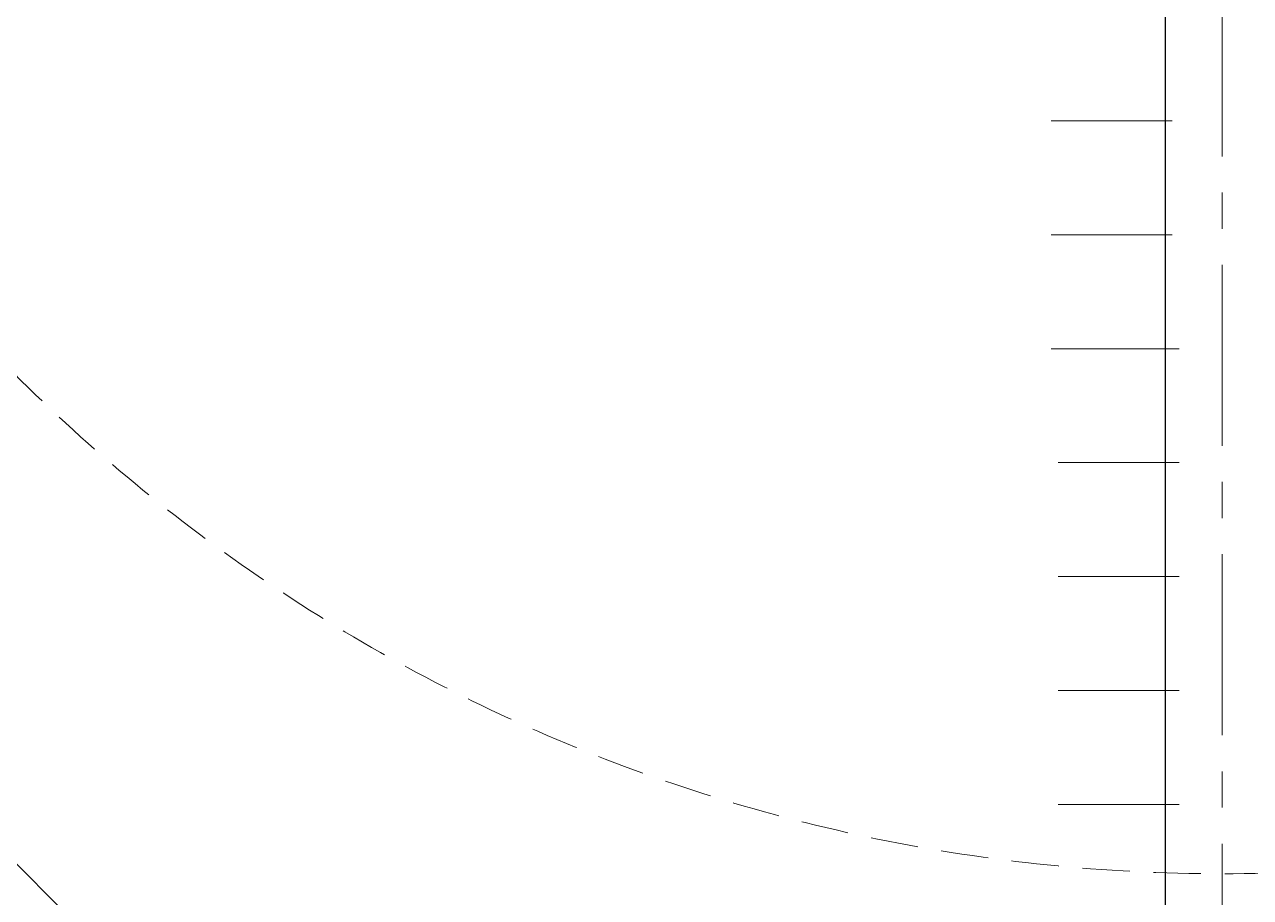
# Model space of a CAD drawing. Header units: millimetres. Extents: x -1359830 to -1240265, y -705366 to -618243.
# Drawn here: x -1296311 to -1295795, y -633379 to -633011 of the extents above; entities that cross this region are included whole.
import ezdxf

# ---------------------------------------------------------------- set-up
doc = ezdxf.new("R2010")
doc.units = ezdxf.units.MM
doc.header["$MEASUREMENT"] = 0
doc.linetypes.add('CENTER', pattern=[50.8, 31.75, -6.35, 6.35, -6.35])
doc.linetypes.add('HIDDENX2', pattern=[0.75, 0.5, -0.25])
for name, color, linetype, lineweight in [('1.NET BAO-F', 3, 'Continuous', 25), ('5.HATCH-F', 8, 'Continuous', 5), ('6.NET TRUC-F', 5, 'CENTER', 15), ('8.KHUAT-F', 9, 'HIDDENX2', 18), ('S-dims', 8, 'Continuous', 18)]:
    doc.layers.add(name, color=color, linetype=linetype, lineweight=lineweight)

# ---------------------------------------------------------------- blocks, each defined once
blk = doc.blocks.new('18')
at = {"layer": '1.NET BAO-F', "ltscale": 10}
for p, q in [((-1311875.742, -623200.853), (-1311875.742, -623500.853)), ((-1311875.742, -623500.823), (-1312022.742, -623353.853))]:
    blk.add_line(p, q, dxfattribs=at)
blk.add_circle((-1311872.742, -623350.853), 150, dxfattribs=at)
at = {"layer": '5.HATCH-F', "ltscale": 10}
for p, q in [((-1311881.742, -623401.202), (-1311875.742, -623401.202)), ((-1311881.739, -623401.202), (-1311875.739, -623401.202)), ((-1311881.735, -623401.202), (-1311875.735, -623401.202)), ((-1311881.731, -623401.202), (-1311875.731, -623401.202)), ((-1311881.727, -623401.202), (-1311875.727, -623401.202)), ((-1311881.724, -623401.202), (-1311875.724, -623401.202)), ((-1311881.72, -623401.202), (-1311875.72, -623401.202)), ((-1311881.716, -623401.202), (-1311875.716, -623401.202)), ((-1311881.712, -623401.202), (-1311875.712, -623401.202)), ((-1311881.709, -623401.202), (-1311875.709, -623401.202)), ((-1311881.705, -623401.202), (-1311875.705, -623401.202)), ((-1311881.701, -623401.202), (-1311875.701, -623401.202)), ((-1311881.697, -623401.202), (-1311875.697, -623401.202)), ((-1311881.694, -623401.202), (-1311875.694, -623401.202)), ((-1311881.69, -623401.202), (-1311875.69, -623401.202)), ((-1311881.686, -623401.202), (-1311875.686, -623401.202)), ((-1311881.682, -623401.202), (-1311875.682, -623401.202)), ((-1311881.679, -623401.202), (-1311875.679, -623401.202)), ((-1311881.675, -623401.202), (-1311875.675, -623401.202)), ((-1311881.671, -623401.202), (-1311875.671, -623401.202)), ((-1311881.667, -623401.202), (-1311875.667, -623401.202)), ((-1311881.664, -623401.202), (-1311875.664, -623401.202)), ((-1311881.66, -623401.202), (-1311875.66, -623401.202)), ((-1311881.656, -623401.202), (-1311875.656, -623401.202)), ((-1311881.652, -623401.202), (-1311875.652, -623401.202)), ((-1311881.649, -623401.202), (-1311875.649, -623401.202)), ((-1311881.645, -623401.202), (-1311875.645, -623401.202)), ((-1311881.641, -623401.202), (-1311875.641, -623401.202)), ((-1311881.637, -623401.202), (-1311875.637, -623401.202)), ((-1311881.634, -623401.202), (-1311875.634, -623401.202)), ((-1311881.63, -623401.202), (-1311875.63, -623401.202)), ((-1311881.626, -623401.202), (-1311875.626, -623401.202)), ((-1311881.622, -623401.202), (-1311875.622, -623401.202)), ((-1311881.619, -623401.202), (-1311875.619, -623401.202)), ((-1311881.615, -623401.202), (-1311875.615, -623401.202)), ((-1311881.611, -623401.202), (-1311875.611, -623401.202)), ((-1311881.607, -623401.202), (-1311875.607, -623401.202)), ((-1311881.604, -623401.202), (-1311875.604, -623401.202)), ((-1311881.6, -623401.202), (-1311875.6, -623401.202)), ((-1311881.596, -623401.202), (-1311875.596, -623401.202)), ((-1311881.592, -623401.202), (-1311875.592, -623401.202)), ((-1311881.589, -623401.202), (-1311875.589, -623401.202)), ((-1311881.585, -623401.202), (-1311875.585, -623401.202)), ((-1311881.581, -623401.202), (-1311875.581, -623401.202)), ((-1311881.577, -623401.202), (-1311875.577, -623401.202)), ((-1311881.574, -623401.202), (-1311875.574, -623401.202)), ((-1311881.57, -623401.202), (-1311875.57, -623401.202)), ((-1311881.566, -623401.202), (-1311875.566, -623401.202)), ((-1311881.562, -623401.202), (-1311875.562, -623401.202)), ((-1311881.559, -623401.202), (-1311875.559, -623401.202)), ((-1311881.555, -623401.202), (-1311875.555, -623401.202)), ((-1311881.551, -623401.202), (-1311875.551, -623401.202)), ((-1311881.547, -623401.202), (-1311875.547, -623401.202)), ((-1311881.544, -623401.202), (-1311875.544, -623401.202)), ((-1311881.54, -623401.202), (-1311875.54, -623401.202)), ((-1311881.536, -623401.202), (-1311875.536, -623401.202)), ((-1311881.532, -623401.202), (-1311875.532, -623401.202)), ((-1311881.529, -623401.202), (-1311875.529, -623401.202)), ((-1311881.525, -623401.202), (-1311875.525, -623401.202)), ((-1311881.521, -623401.202), (-1311875.521, -623401.202)), ((-1311881.517, -623401.202), (-1311875.517, -623401.202)), ((-1311881.514, -623401.202), (-1311875.514, -623401.202)), ((-1311881.51, -623401.202), (-1311875.51, -623401.202)), ((-1311881.506, -623401.202), (-1311875.506, -623401.202)), ((-1311881.502, -623401.202), (-1311875.502, -623401.202)), ((-1311881.499, -623401.202), (-1311875.499, -623401.202)), ((-1311881.495, -623401.202), (-1311875.495, -623401.202)), ((-1311881.491, -623401.202), (-1311875.491, -623401.202)), ((-1311881.487, -623401.202), (-1311875.487, -623401.202)), ((-1311881.484, -623401.202), (-1311875.484, -623401.202)), ((-1311881.48, -623401.202), (-1311875.48, -623401.202)), ((-1311881.476, -623401.202), (-1311875.476, -623401.202)), ((-1311881.472, -623401.202), (-1311875.472, -623401.202)), ((-1311881.469, -623401.202), (-1311875.469, -623401.202)), ((-1311881.465, -623401.202), (-1311875.465, -623401.202)), ((-1311881.461, -623401.202), (-1311875.461, -623401.202)), ((-1311881.457, -623401.202), (-1311875.457, -623401.202)), ((-1311881.454, -623401.202), (-1311875.454, -623401.202)), ((-1311881.45, -623401.202), (-1311875.45, -623401.202)), ((-1311881.446, -623401.202), (-1311875.446, -623401.202)), ((-1311881.442, -623401.202), (-1311875.442, -623401.202)), ((-1311881.439, -623401.202), (-1311875.439, -623401.202)), ((-1311881.435, -623401.202), (-1311875.435, -623401.202)), ((-1311881.431, -623401.202), (-1311875.431, -623401.202)), ((-1311881.427, -623401.202), (-1311875.427, -623401.202)), ((-1311881.424, -623401.202), (-1311875.424, -623401.202)), ((-1311881.42, -623401.202), (-1311875.42, -623401.202)), ((-1311881.416, -623401.202), (-1311875.416, -623401.202)), ((-1311881.412, -623401.202), (-1311875.412, -623401.202)), ((-1311881.409, -623401.202), (-1311875.409, -623401.202)), ((-1311881.405, -623401.202), (-1311875.405, -623401.202)), ((-1311881.401, -623401.202), (-1311875.401, -623401.202)), ((-1311881.397, -623401.202), (-1311875.397, -623401.202)), ((-1311881.394, -623401.202), (-1311875.394, -623401.202)), ((-1311881.39, -623401.202), (-1311875.39, -623401.202)), ((-1311881.386, -623401.202), (-1311875.386, -623401.202)), ((-1311881.382, -623401.202), (-1311875.382, -623401.202)), ((-1311881.379, -623401.202), (-1311875.379, -623401.202)), ((-1311881.375, -623401.202), (-1311875.375, -623401.202)), ((-1311881.371, -623401.202), (-1311875.371, -623401.202)), ((-1311881.742, -623407.202), (-1311875.742, -623407.202)), ((-1311881.739, -623407.202), (-1311875.739, -623407.202)), ((-1311881.735, -623407.202), (-1311875.735, -623407.202)), ((-1311881.731, -623407.202), (-1311875.731, -623407.202)), ((-1311881.727, -623407.202), (-1311875.727, -623407.202)), ((-1311881.724, -623407.202), (-1311875.724, -623407.202)), ((-1311881.72, -623407.202), (-1311875.72, -623407.202)), ((-1311881.716, -623407.202), (-1311875.716, -623407.202)), ((-1311881.712, -623407.202), (-1311875.712, -623407.202)), ((-1311881.709, -623407.202), (-1311875.709, -623407.202)), ((-1311881.705, -623407.202), (-1311875.705, -623407.202)), ((-1311881.701, -623407.202), (-1311875.701, -623407.202)), ((-1311881.697, -623407.202), (-1311875.697, -623407.202)), ((-1311881.694, -623407.202), (-1311875.694, -623407.202)), ((-1311881.69, -623407.202), (-1311875.69, -623407.202)), ((-1311881.686, -623407.202), (-1311875.686, -623407.202)), ((-1311881.682, -623407.202), (-1311875.682, -623407.202)), ((-1311881.679, -623407.202), (-1311875.679, -623407.202)), ((-1311881.675, -623407.202), (-1311875.675, -623407.202)), ((-1311881.671, -623407.202), (-1311875.671, -623407.202)), ((-1311881.667, -623407.202), (-1311875.667, -623407.202)), ((-1311881.664, -623407.202), (-1311875.664, -623407.202)), ((-1311881.66, -623407.202), (-1311875.66, -623407.202)), ((-1311881.656, -623407.202), (-1311875.656, -623407.202)), ((-1311881.652, -623407.202), (-1311875.652, -623407.202)), ((-1311881.649, -623407.202), (-1311875.649, -623407.202)), ((-1311881.645, -623407.202), (-1311875.645, -623407.202)), ((-1311881.641, -623407.202), (-1311875.641, -623407.202)), ((-1311881.637, -623407.202), (-1311875.637, -623407.202)), ((-1311881.634, -623407.202), (-1311875.634, -623407.202)), ((-1311881.63, -623407.202), (-1311875.63, -623407.202)), ((-1311881.626, -623407.202), (-1311875.626, -623407.202)), ((-1311881.622, -623407.202), (-1311875.622, -623407.202)), ((-1311881.619, -623407.202), (-1311875.619, -623407.202)), ((-1311881.615, -623407.202), (-1311875.615, -623407.202)), ((-1311881.611, -623407.202), (-1311875.611, -623407.202)), ((-1311881.607, -623407.202), (-1311875.607, -623407.202)), ((-1311881.604, -623407.202), (-1311875.604, -623407.202)), ((-1311881.6, -623407.202), (-1311875.6, -623407.202)), ((-1311881.596, -623407.202), (-1311875.596, -623407.202)), ((-1311881.592, -623407.202), (-1311875.592, -623407.202)), ((-1311881.589, -623407.202), (-1311875.589, -623407.202)), ((-1311881.585, -623407.202), (-1311875.585, -623407.202)), ((-1311881.581, -623407.202), (-1311875.581, -623407.202)), ((-1311881.577, -623407.202), (-1311875.577, -623407.202)), ((-1311881.574, -623407.202), (-1311875.574, -623407.202)), ((-1311881.57, -623407.202), (-1311875.57, -623407.202)), ((-1311881.566, -623407.202), (-1311875.566, -623407.202)), ((-1311881.562, -623407.202), (-1311875.562, -623407.202)), ((-1311881.559, -623407.202), (-1311875.559, -623407.202)), ((-1311881.555, -623407.202), (-1311875.555, -623407.202)), ((-1311881.551, -623407.202), (-1311875.551, -623407.202)), ((-1311881.547, -623407.202), (-1311875.547, -623407.202)), ((-1311881.544, -623407.202), (-1311875.544, -623407.202)), ((-1311881.54, -623407.202), (-1311875.54, -623407.202)), ((-1311881.536, -623407.202), (-1311875.536, -623407.202)), ((-1311881.532, -623407.202), (-1311875.532, -623407.202)), ((-1311881.529, -623407.202), (-1311875.529, -623407.202)), ((-1311881.525, -623407.202), (-1311875.525, -623407.202)), ((-1311881.521, -623407.202), (-1311875.521, -623407.202)), ((-1311881.517, -623407.202), (-1311875.517, -623407.202)), ((-1311881.514, -623407.202), (-1311875.514, -623407.202)), ((-1311881.51, -623407.202), (-1311875.51, -623407.202)), ((-1311881.506, -623407.202), (-1311875.506, -623407.202)), ((-1311881.502, -623407.202), (-1311875.502, -623407.202)), ((-1311881.499, -623407.202), (-1311875.499, -623407.202)), ((-1311881.495, -623407.202), (-1311875.495, -623407.202)), ((-1311881.491, -623407.202), (-1311875.491, -623407.202)), ((-1311881.487, -623407.202), (-1311875.487, -623407.202)), ((-1311881.484, -623407.202), (-1311875.484, -623407.202)), ((-1311881.48, -623407.202), (-1311875.48, -623407.202)), ((-1311881.476, -623407.202), (-1311875.476, -623407.202)), ((-1311881.472, -623407.202), (-1311875.472, -623407.202)), ((-1311881.469, -623407.202), (-1311875.469, -623407.202)), ((-1311881.465, -623407.202), (-1311875.465, -623407.202)), ((-1311881.461, -623407.202), (-1311875.461, -623407.202)), ((-1311881.457, -623407.202), (-1311875.457, -623407.202)), ((-1311881.454, -623407.202), (-1311875.454, -623407.202)), ((-1311881.45, -623407.202), (-1311875.45, -623407.202)), ((-1311881.446, -623407.202), (-1311875.446, -623407.202)), ((-1311881.442, -623407.202), (-1311875.442, -623407.202)), ((-1311881.439, -623407.202), (-1311875.439, -623407.202)), ((-1311881.435, -623407.202), (-1311875.435, -623407.202)), ((-1311881.431, -623407.202), (-1311875.431, -623407.202)), ((-1311881.427, -623407.202), (-1311875.427, -623407.202)), ((-1311881.424, -623407.202), (-1311875.424, -623407.202)), ((-1311881.42, -623407.202), (-1311875.42, -623407.202)), ((-1311881.416, -623407.202), (-1311875.416, -623407.202)), ((-1311881.412, -623407.202), (-1311875.412, -623407.202)), ((-1311881.409, -623407.202), (-1311875.409, -623407.202)), ((-1311881.405, -623407.202), (-1311875.405, -623407.202)), ((-1311881.401, -623407.202), (-1311875.401, -623407.202)), ((-1311881.397, -623407.202), (-1311875.397, -623407.202)), ((-1311881.394, -623407.202), (-1311875.394, -623407.202)), ((-1311881.39, -623407.202), (-1311875.39, -623407.202)), ((-1311881.386, -623407.202), (-1311875.386, -623407.202)), ((-1311881.382, -623407.202), (-1311875.382, -623407.202)), ((-1311881.379, -623407.202), (-1311875.379, -623407.202)), ((-1311881.375, -623407.202), (-1311875.375, -623407.202)), ((-1311881.371, -623407.202), (-1311875.371, -623407.202)), ((-1311881.742, -623413.202), (-1311875.742, -623413.202)), ((-1311881.739, -623413.202), (-1311875.739, -623413.202)), ((-1311881.735, -623413.202), (-1311875.735, -623413.202)), ((-1311881.731, -623413.202), (-1311875.731, -623413.202)), ((-1311881.727, -623413.202), (-1311875.727, -623413.202)), ((-1311881.724, -623413.202), (-1311875.724, -623413.202)), ((-1311881.72, -623413.202), (-1311875.72, -623413.202)), ((-1311881.716, -623413.202), (-1311875.716, -623413.202)), ((-1311881.712, -623413.202), (-1311875.712, -623413.202)), ((-1311881.709, -623413.202), (-1311875.709, -623413.202)), ((-1311881.705, -623413.202), (-1311875.705, -623413.202)), ((-1311881.701, -623413.202), (-1311875.701, -623413.202)), ((-1311881.697, -623413.202), (-1311875.697, -623413.202)), ((-1311881.694, -623413.202), (-1311875.694, -623413.202)), ((-1311881.69, -623413.202), (-1311875.69, -623413.202)), ((-1311881.686, -623413.202), (-1311875.686, -623413.202)), ((-1311881.682, -623413.202), (-1311875.682, -623413.202)), ((-1311881.679, -623413.202), (-1311875.679, -623413.202)), ((-1311881.675, -623413.202), (-1311875.675, -623413.202)), ((-1311881.671, -623413.202), (-1311875.671, -623413.202)), ((-1311881.667, -623413.202), (-1311875.667, -623413.202)), ((-1311881.664, -623413.202), (-1311875.664, -623413.202)), ((-1311881.66, -623413.202), (-1311875.66, -623413.202)), ((-1311881.656, -623413.202), (-1311875.656, -623413.202)), ((-1311881.652, -623413.202), (-1311875.652, -623413.202)), ((-1311881.649, -623413.202), (-1311875.649, -623413.202)), ((-1311881.645, -623413.202), (-1311875.645, -623413.202)), ((-1311881.641, -623413.202), (-1311875.641, -623413.202)), ((-1311881.637, -623413.202), (-1311875.637, -623413.202)), ((-1311881.634, -623413.202), (-1311875.634, -623413.202)), ((-1311881.63, -623413.202), (-1311875.63, -623413.202)), ((-1311881.626, -623413.202), (-1311875.626, -623413.202)), ((-1311881.622, -623413.202), (-1311875.622, -623413.202)), ((-1311881.619, -623413.202), (-1311875.619, -623413.202)), ((-1311881.615, -623413.202), (-1311875.615, -623413.202)), ((-1311881.611, -623413.202), (-1311875.611, -623413.202)), ((-1311881.607, -623413.202), (-1311875.607, -623413.202)), ((-1311881.604, -623413.202), (-1311875.604, -623413.202)), ((-1311881.6, -623413.202), (-1311875.6, -623413.202)), ((-1311881.596, -623413.202), (-1311875.596, -623413.202)), ((-1311881.592, -623413.202), (-1311875.592, -623413.202)), ((-1311881.589, -623413.202), (-1311875.589, -623413.202)), ((-1311881.585, -623413.202), (-1311875.585, -623413.202)), ((-1311881.581, -623413.202), (-1311875.581, -623413.202)), ((-1311881.577, -623413.202), (-1311875.577, -623413.202)), ((-1311881.574, -623413.202), (-1311875.574, -623413.202)), ((-1311881.57, -623413.202), (-1311875.57, -623413.202)), ((-1311881.566, -623413.202), (-1311875.566, -623413.202)), ((-1311881.562, -623413.202), (-1311875.562, -623413.202)), ((-1311881.559, -623413.202), (-1311875.559, -623413.202)), ((-1311881.555, -623413.202), (-1311875.555, -623413.202)), ((-1311881.551, -623413.202), (-1311875.551, -623413.202)), ((-1311881.547, -623413.202), (-1311875.547, -623413.202)), ((-1311881.544, -623413.202), (-1311875.544, -623413.202)), ((-1311881.54, -623413.202), (-1311875.54, -623413.202)), ((-1311881.536, -623413.202), (-1311875.536, -623413.202)), ((-1311881.532, -623413.202), (-1311875.532, -623413.202)), ((-1311881.529, -623413.202), (-1311875.529, -623413.202)), ((-1311881.525, -623413.202), (-1311875.525, -623413.202)), ((-1311881.521, -623413.202), (-1311875.521, -623413.202)), ((-1311881.517, -623413.202), (-1311875.517, -623413.202)), ((-1311881.514, -623413.202), (-1311875.514, -623413.202)), ((-1311881.51, -623413.202), (-1311875.51, -623413.202)), ((-1311881.506, -623413.202), (-1311875.506, -623413.202)), ((-1311881.502, -623413.202), (-1311875.502, -623413.202)), ((-1311881.499, -623413.202), (-1311875.499, -623413.202)), ((-1311881.495, -623413.202), (-1311875.495, -623413.202)), ((-1311881.491, -623413.202), (-1311875.491, -623413.202)), ((-1311881.487, -623413.202), (-1311875.487, -623413.202)), ((-1311881.484, -623413.202), (-1311875.484, -623413.202)), ((-1311881.48, -623413.202), (-1311875.48, -623413.202)), ((-1311881.476, -623413.202), (-1311875.476, -623413.202)), ((-1311881.472, -623413.202), (-1311875.472, -623413.202)), ((-1311881.469, -623413.202), (-1311875.469, -623413.202)), ((-1311881.465, -623413.202), (-1311875.465, -623413.202)), ((-1311881.461, -623413.202), (-1311875.461, -623413.202)), ((-1311881.457, -623413.202), (-1311875.457, -623413.202)), ((-1311881.454, -623413.202), (-1311875.454, -623413.202)), ((-1311881.45, -623413.202), (-1311875.45, -623413.202)), ((-1311881.446, -623413.202), (-1311875.446, -623413.202)), ((-1311881.442, -623413.202), (-1311875.442, -623413.202)), ((-1311881.439, -623413.202), (-1311875.439, -623413.202)), ((-1311881.435, -623413.202), (-1311875.435, -623413.202)), ((-1311881.431, -623413.202), (-1311875.431, -623413.202)), ((-1311881.427, -623413.202), (-1311875.427, -623413.202)), ((-1311881.424, -623413.202), (-1311875.424, -623413.202)), ((-1311881.42, -623413.202), (-1311875.42, -623413.202)), ((-1311881.416, -623413.202), (-1311875.416, -623413.202)), ((-1311881.412, -623413.202), (-1311875.412, -623413.202)), ((-1311881.409, -623413.202), (-1311875.409, -623413.202)), ((-1311881.405, -623413.202), (-1311875.405, -623413.202)), ((-1311881.401, -623413.202), (-1311875.401, -623413.202)), ((-1311881.397, -623413.202), (-1311875.397, -623413.202)), ((-1311881.394, -623413.202), (-1311875.394, -623413.202)), ((-1311881.39, -623413.202), (-1311875.39, -623413.202)), ((-1311881.386, -623413.202), (-1311875.386, -623413.202)), ((-1311881.382, -623413.202), (-1311875.382, -623413.202)), ((-1311881.379, -623413.202), (-1311875.379, -623413.202)), ((-1311881.375, -623413.202), (-1311875.375, -623413.202)), ((-1311881.371, -623413.202), (-1311875.371, -623413.202)), ((-1311881.367, -623413.202), (-1311875.367, -623413.202)), ((-1311881.364, -623413.202), (-1311875.364, -623413.202)), ((-1311881.36, -623413.202), (-1311875.36, -623413.202)), ((-1311881.356, -623413.202), (-1311875.356, -623413.202)), ((-1311881.352, -623413.202), (-1311875.352, -623413.202)), ((-1311881.349, -623413.202), (-1311875.349, -623413.202)), ((-1311881.345, -623413.202), (-1311875.345, -623413.202)), ((-1311881.341, -623413.202), (-1311875.341, -623413.202)), ((-1311881.337, -623413.202), (-1311875.337, -623413.202)), ((-1311881.334, -623413.202), (-1311875.334, -623413.202)), ((-1311881.33, -623413.202), (-1311875.33, -623413.202)), ((-1311881.326, -623413.202), (-1311875.326, -623413.202)), ((-1311881.322, -623413.202), (-1311875.322, -623413.202)), ((-1311881.319, -623413.202), (-1311875.319, -623413.202)), ((-1311881.315, -623413.202), (-1311875.315, -623413.202)), ((-1311881.311, -623413.202), (-1311875.311, -623413.202)), ((-1311881.307, -623413.202), (-1311875.307, -623413.202)), ((-1311881.304, -623413.202), (-1311875.304, -623413.202)), ((-1311881.3, -623413.202), (-1311875.3, -623413.202)), ((-1311881.296, -623413.202), (-1311875.296, -623413.202)), ((-1311881.292, -623413.202), (-1311875.292, -623413.202)), ((-1311881.289, -623413.202), (-1311875.289, -623413.202)), ((-1311881.285, -623413.202), (-1311875.285, -623413.202)), ((-1311881.281, -623413.202), (-1311875.281, -623413.202)), ((-1311881.277, -623413.202), (-1311875.277, -623413.202)), ((-1311881.274, -623413.202), (-1311875.274, -623413.202)), ((-1311881.27, -623413.202), (-1311875.27, -623413.202)), ((-1311881.266, -623413.202), (-1311875.266, -623413.202)), ((-1311881.262, -623413.202), (-1311875.262, -623413.202)), ((-1311881.259, -623413.202), (-1311875.259, -623413.202)), ((-1311881.255, -623413.202), (-1311875.255, -623413.202)), ((-1311881.251, -623413.202), (-1311875.251, -623413.202)), ((-1311881.247, -623413.202), (-1311875.247, -623413.202)), ((-1311881.244, -623413.202), (-1311875.244, -623413.202)), ((-1311881.24, -623413.202), (-1311875.24, -623413.202)), ((-1311881.236, -623413.202), (-1311875.236, -623413.202)), ((-1311881.232, -623413.202), (-1311875.232, -623413.202)), ((-1311881.229, -623413.202), (-1311875.229, -623413.202)), ((-1311881.225, -623413.202), (-1311875.225, -623413.202)), ((-1311881.221, -623413.202), (-1311875.221, -623413.202)), ((-1311881.217, -623413.202), (-1311875.217, -623413.202)), ((-1311881.214, -623413.202), (-1311875.214, -623413.202)), ((-1311881.21, -623413.202), (-1311875.21, -623413.202)), ((-1311881.206, -623413.202), (-1311875.206, -623413.202)), ((-1311881.202, -623413.202), (-1311875.202, -623413.202)), ((-1311881.199, -623413.202), (-1311875.199, -623413.202)), ((-1311881.195, -623413.202), (-1311875.195, -623413.202)), ((-1311881.191, -623413.202), (-1311875.191, -623413.202)), ((-1311881.187, -623413.202), (-1311875.187, -623413.202)), ((-1311881.184, -623413.202), (-1311875.184, -623413.202)), ((-1311881.18, -623413.202), (-1311875.18, -623413.202)), ((-1311881.176, -623413.202), (-1311875.176, -623413.202)), ((-1311881.172, -623413.202), (-1311875.172, -623413.202)), ((-1311881.169, -623413.202), (-1311875.169, -623413.202)), ((-1311881.165, -623413.202), (-1311875.165, -623413.202)), ((-1311881.161, -623413.202), (-1311875.161, -623413.202)), ((-1311881.157, -623413.202), (-1311875.157, -623413.202)), ((-1311881.154, -623413.202), (-1311875.154, -623413.202)), ((-1311881.15, -623413.202), (-1311875.15, -623413.202)), ((-1311881.146, -623413.202), (-1311875.146, -623413.202)), ((-1311881.142, -623413.202), (-1311875.142, -623413.202)), ((-1311881.139, -623413.202), (-1311875.139, -623413.202)), ((-1311881.135, -623413.202), (-1311875.135, -623413.202)), ((-1311881.131, -623413.202), (-1311875.131, -623413.202)), ((-1311881.127, -623413.202), (-1311875.127, -623413.202)), ((-1311881.124, -623413.202), (-1311875.124, -623413.202)), ((-1311881.12, -623413.202), (-1311875.12, -623413.202)), ((-1311881.116, -623413.202), (-1311875.116, -623413.202)), ((-1311881.112, -623413.202), (-1311875.112, -623413.202)), ((-1311881.109, -623413.202), (-1311875.109, -623413.202)), ((-1311881.105, -623413.202), (-1311875.105, -623413.202)), ((-1311881.101, -623413.202), (-1311875.101, -623413.202)), ((-1311881.097, -623413.202), (-1311875.097, -623413.202)), ((-1311881.094, -623413.202), (-1311875.094, -623413.202)), ((-1311881.09, -623413.202), (-1311875.09, -623413.202)), ((-1311881.086, -623413.202), (-1311875.086, -623413.202)), ((-1311881.082, -623413.202), (-1311875.082, -623413.202)), ((-1311881.079, -623413.202), (-1311875.079, -623413.202)), ((-1311881.075, -623413.202), (-1311875.075, -623413.202)), ((-1311881.071, -623413.202), (-1311875.071, -623413.202)), ((-1311881.067, -623413.202), (-1311875.067, -623413.202)), ((-1311881.064, -623413.202), (-1311875.064, -623413.202)), ((-1311881.06, -623413.202), (-1311875.06, -623413.202)), ((-1311881.056, -623413.202), (-1311875.056, -623413.202)), ((-1311881.052, -623413.202), (-1311875.052, -623413.202)), ((-1311881.049, -623413.202), (-1311875.049, -623413.202)), ((-1311881.045, -623413.202), (-1311875.045, -623413.202)), ((-1311881.041, -623413.202), (-1311875.041, -623413.202)), ((-1311881.037, -623413.202), (-1311875.037, -623413.202)), ((-1311881.034, -623413.202), (-1311875.034, -623413.202)), ((-1311881.03, -623413.202), (-1311875.03, -623413.202)), ((-1311881.026, -623413.202), (-1311875.026, -623413.202)), ((-1311881.022, -623413.202), (-1311875.022, -623413.202)), ((-1311881.019, -623413.202), (-1311875.019, -623413.202)), ((-1311881.015, -623413.202), (-1311875.015, -623413.202)), ((-1311881.011, -623413.202), (-1311875.011, -623413.202)), ((-1311881.007, -623413.202), (-1311875.007, -623413.202)), ((-1311881.004, -623413.202), (-1311875.004, -623413.202)), ((-1311881, -623413.202), (-1311875, -623413.202)), ((-1311881.371, -623419.202), (-1311875.371, -623419.202)), ((-1311881.367, -623419.202), (-1311875.367, -623419.202)), ((-1311881.364, -623419.202), (-1311875.364, -623419.202)), ((-1311881.36, -623419.202), (-1311875.36, -623419.202)), ((-1311881.356, -623419.202), (-1311875.356, -623419.202)), ((-1311881.352, -623419.202), (-1311875.352, -623419.202)), ((-1311881.349, -623419.202), (-1311875.349, -623419.202)), ((-1311881.345, -623419.202), (-1311875.345, -623419.202)), ((-1311881.341, -623419.202), (-1311875.341, -623419.202)), ((-1311881.337, -623419.202), (-1311875.337, -623419.202)), ((-1311881.334, -623419.202), (-1311875.334, -623419.202)), ((-1311881.33, -623419.202), (-1311875.33, -623419.202)), ((-1311881.326, -623419.202), (-1311875.326, -623419.202)), ((-1311881.322, -623419.202), (-1311875.322, -623419.202)), ((-1311881.319, -623419.202), (-1311875.319, -623419.202)), ((-1311881.315, -623419.202), (-1311875.315, -623419.202)), ((-1311881.311, -623419.202), (-1311875.311, -623419.202)), ((-1311881.307, -623419.202), (-1311875.307, -623419.202)), ((-1311881.304, -623419.202), (-1311875.304, -623419.202)), ((-1311881.3, -623419.202), (-1311875.3, -623419.202)), ((-1311881.296, -623419.202), (-1311875.296, -623419.202)), ((-1311881.292, -623419.202), (-1311875.292, -623419.202)), ((-1311881.289, -623419.202), (-1311875.289, -623419.202)), ((-1311881.285, -623419.202), (-1311875.285, -623419.202)), ((-1311881.281, -623419.202), (-1311875.281, -623419.202)), ((-1311881.277, -623419.202), (-1311875.277, -623419.202)), ((-1311881.274, -623419.202), (-1311875.274, -623419.202)), ((-1311881.27, -623419.202), (-1311875.27, -623419.202)), ((-1311881.266, -623419.202), (-1311875.266, -623419.202)), ((-1311881.262, -623419.202), (-1311875.262, -623419.202)), ((-1311881.259, -623419.202), (-1311875.259, -623419.202)), ((-1311881.255, -623419.202), (-1311875.255, -623419.202)), ((-1311881.251, -623419.202), (-1311875.251, -623419.202)), ((-1311881.247, -623419.202), (-1311875.247, -623419.202)), ((-1311881.244, -623419.202), (-1311875.244, -623419.202)), ((-1311881.24, -623419.202), (-1311875.24, -623419.202)), ((-1311881.236, -623419.202), (-1311875.236, -623419.202)), ((-1311881.232, -623419.202), (-1311875.232, -623419.202)), ((-1311881.229, -623419.202), (-1311875.229, -623419.202)), ((-1311881.225, -623419.202), (-1311875.225, -623419.202)), ((-1311881.221, -623419.202), (-1311875.221, -623419.202)), ((-1311881.217, -623419.202), (-1311875.217, -623419.202)), ((-1311881.214, -623419.202), (-1311875.214, -623419.202)), ((-1311881.21, -623419.202), (-1311875.21, -623419.202)), ((-1311881.206, -623419.202), (-1311875.206, -623419.202)), ((-1311881.202, -623419.202), (-1311875.202, -623419.202)), ((-1311881.199, -623419.202), (-1311875.199, -623419.202)), ((-1311881.195, -623419.202), (-1311875.195, -623419.202)), ((-1311881.191, -623419.202), (-1311875.191, -623419.202)), ((-1311881.187, -623419.202), (-1311875.187, -623419.202)), ((-1311881.184, -623419.202), (-1311875.184, -623419.202)), ((-1311881.18, -623419.202), (-1311875.18, -623419.202)), ((-1311881.176, -623419.202), (-1311875.176, -623419.202)), ((-1311881.172, -623419.202), (-1311875.172, -623419.202)), ((-1311881.169, -623419.202), (-1311875.169, -623419.202)), ((-1311881.165, -623419.202), (-1311875.165, -623419.202)), ((-1311881.161, -623419.202), (-1311875.161, -623419.202)), ((-1311881.157, -623419.202), (-1311875.157, -623419.202)), ((-1311881.154, -623419.202), (-1311875.154, -623419.202)), ((-1311881.15, -623419.202), (-1311875.15, -623419.202)), ((-1311881.146, -623419.202), (-1311875.146, -623419.202)), ((-1311881.142, -623419.202), (-1311875.142, -623419.202)), ((-1311881.139, -623419.202), (-1311875.139, -623419.202)), ((-1311881.135, -623419.202), (-1311875.135, -623419.202)), ((-1311881.131, -623419.202), (-1311875.131, -623419.202)), ((-1311881.127, -623419.202), (-1311875.127, -623419.202)), ((-1311881.124, -623419.202), (-1311875.124, -623419.202)), ((-1311881.12, -623419.202), (-1311875.12, -623419.202)), ((-1311881.116, -623419.202), (-1311875.116, -623419.202)), ((-1311881.112, -623419.202), (-1311875.112, -623419.202)), ((-1311881.109, -623419.202), (-1311875.109, -623419.202)), ((-1311881.105, -623419.202), (-1311875.105, -623419.202)), ((-1311881.101, -623419.202), (-1311875.101, -623419.202)), ((-1311881.097, -623419.202), (-1311875.097, -623419.202)), ((-1311881.094, -623419.202), (-1311875.094, -623419.202)), ((-1311881.09, -623419.202), (-1311875.09, -623419.202)), ((-1311881.086, -623419.202), (-1311875.086, -623419.202)), ((-1311881.082, -623419.202), (-1311875.082, -623419.202)), ((-1311881.079, -623419.202), (-1311875.079, -623419.202)), ((-1311881.075, -623419.202), (-1311875.075, -623419.202)), ((-1311881.071, -623419.202), (-1311875.071, -623419.202)), ((-1311881.067, -623419.202), (-1311875.067, -623419.202)), ((-1311881.064, -623419.202), (-1311875.064, -623419.202)), ((-1311881.06, -623419.202), (-1311875.06, -623419.202)), ((-1311881.056, -623419.202), (-1311875.056, -623419.202)), ((-1311881.052, -623419.202), (-1311875.052, -623419.202)), ((-1311881.049, -623419.202), (-1311875.049, -623419.202)), ((-1311881.045, -623419.202), (-1311875.045, -623419.202)), ((-1311881.041, -623419.202), (-1311875.041, -623419.202)), ((-1311881.037, -623419.202), (-1311875.037, -623419.202)), ((-1311881.034, -623419.202), (-1311875.034, -623419.202)), ((-1311881.03, -623419.202), (-1311875.03, -623419.202)), ((-1311881.026, -623419.202), (-1311875.026, -623419.202)), ((-1311881.022, -623419.202), (-1311875.022, -623419.202)), ((-1311881.019, -623419.202), (-1311875.019, -623419.202)), ((-1311881.015, -623419.202), (-1311875.015, -623419.202)), ((-1311881.011, -623419.202), (-1311875.011, -623419.202)), ((-1311881.007, -623419.202), (-1311875.007, -623419.202)), ((-1311881.004, -623419.202), (-1311875.004, -623419.202)), ((-1311881, -623419.202), (-1311875, -623419.202)), ((-1311881.371, -623425.202), (-1311875.371, -623425.202)), ((-1311881.367, -623425.202), (-1311875.367, -623425.202)), ((-1311881.364, -623425.202), (-1311875.364, -623425.202)), ((-1311881.36, -623425.202), (-1311875.36, -623425.202)), ((-1311881.356, -623425.202), (-1311875.356, -623425.202)), ((-1311881.352, -623425.202), (-1311875.352, -623425.202)), ((-1311881.349, -623425.202), (-1311875.349, -623425.202)), ((-1311881.345, -623425.202), (-1311875.345, -623425.202)), ((-1311881.341, -623425.202), (-1311875.341, -623425.202)), ((-1311881.337, -623425.202), (-1311875.337, -623425.202)), ((-1311881.334, -623425.202), (-1311875.334, -623425.202)), ((-1311881.33, -623425.202), (-1311875.33, -623425.202)), ((-1311881.326, -623425.202), (-1311875.326, -623425.202)), ((-1311881.322, -623425.202), (-1311875.322, -623425.202)), ((-1311881.319, -623425.202), (-1311875.319, -623425.202)), ((-1311881.315, -623425.202), (-1311875.315, -623425.202)), ((-1311881.311, -623425.202), (-1311875.311, -623425.202)), ((-1311881.307, -623425.202), (-1311875.307, -623425.202)), ((-1311881.304, -623425.202), (-1311875.304, -623425.202)), ((-1311881.3, -623425.202), (-1311875.3, -623425.202)), ((-1311881.296, -623425.202), (-1311875.296, -623425.202)), ((-1311881.292, -623425.202), (-1311875.292, -623425.202)), ((-1311881.289, -623425.202), (-1311875.289, -623425.202)), ((-1311881.285, -623425.202), (-1311875.285, -623425.202)), ((-1311881.281, -623425.202), (-1311875.281, -623425.202)), ((-1311881.277, -623425.202), (-1311875.277, -623425.202)), ((-1311881.274, -623425.202), (-1311875.274, -623425.202)), ((-1311881.27, -623425.202), (-1311875.27, -623425.202)), ((-1311881.266, -623425.202), (-1311875.266, -623425.202)), ((-1311881.262, -623425.202), (-1311875.262, -623425.202)), ((-1311881.259, -623425.202), (-1311875.259, -623425.202)), ((-1311881.255, -623425.202), (-1311875.255, -623425.202)), ((-1311881.251, -623425.202), (-1311875.251, -623425.202)), ((-1311881.247, -623425.202), (-1311875.247, -623425.202)), ((-1311881.244, -623425.202), (-1311875.244, -623425.202)), ((-1311881.24, -623425.202), (-1311875.24, -623425.202)), ((-1311881.236, -623425.202), (-1311875.236, -623425.202)), ((-1311881.232, -623425.202), (-1311875.232, -623425.202)), ((-1311881.229, -623425.202), (-1311875.229, -623425.202)), ((-1311881.225, -623425.202), (-1311875.225, -623425.202)), ((-1311881.221, -623425.202), (-1311875.221, -623425.202)), ((-1311881.217, -623425.202), (-1311875.217, -623425.202)), ((-1311881.214, -623425.202), (-1311875.214, -623425.202)), ((-1311881.21, -623425.202), (-1311875.21, -623425.202)), ((-1311881.206, -623425.202), (-1311875.206, -623425.202)), ((-1311881.202, -623425.202), (-1311875.202, -623425.202)), ((-1311881.199, -623425.202), (-1311875.199, -623425.202)), ((-1311881.195, -623425.202), (-1311875.195, -623425.202)), ((-1311881.191, -623425.202), (-1311875.191, -623425.202)), ((-1311881.187, -623425.202), (-1311875.187, -623425.202)), ((-1311881.184, -623425.202), (-1311875.184, -623425.202)), ((-1311881.18, -623425.202), (-1311875.18, -623425.202)), ((-1311881.176, -623425.202), (-1311875.176, -623425.202)), ((-1311881.172, -623425.202), (-1311875.172, -623425.202)), ((-1311881.169, -623425.202), (-1311875.169, -623425.202)), ((-1311881.165, -623425.202), (-1311875.165, -623425.202)), ((-1311881.161, -623425.202), (-1311875.161, -623425.202)), ((-1311881.157, -623425.202), (-1311875.157, -623425.202)), ((-1311881.154, -623425.202), (-1311875.154, -623425.202)), ((-1311881.15, -623425.202), (-1311875.15, -623425.202)), ((-1311881.146, -623425.202), (-1311875.146, -623425.202)), ((-1311881.142, -623425.202), (-1311875.142, -623425.202)), ((-1311881.139, -623425.202), (-1311875.139, -623425.202)), ((-1311881.135, -623425.202), (-1311875.135, -623425.202)), ((-1311881.131, -623425.202), (-1311875.131, -623425.202)), ((-1311881.127, -623425.202), (-1311875.127, -623425.202)), ((-1311881.124, -623425.202), (-1311875.124, -623425.202)), ((-1311881.12, -623425.202), (-1311875.12, -623425.202)), ((-1311881.116, -623425.202), (-1311875.116, -623425.202)), ((-1311881.112, -623425.202), (-1311875.112, -623425.202)), ((-1311881.109, -623425.202), (-1311875.109, -623425.202)), ((-1311881.105, -623425.202), (-1311875.105, -623425.202)), ((-1311881.101, -623425.202), (-1311875.101, -623425.202)), ((-1311881.097, -623425.202), (-1311875.097, -623425.202)), ((-1311881.094, -623425.202), (-1311875.094, -623425.202)), ((-1311881.09, -623425.202), (-1311875.09, -623425.202)), ((-1311881.086, -623425.202), (-1311875.086, -623425.202)), ((-1311881.082, -623425.202), (-1311875.082, -623425.202)), ((-1311881.079, -623425.202), (-1311875.079, -623425.202)), ((-1311881.075, -623425.202), (-1311875.075, -623425.202)), ((-1311881.071, -623425.202), (-1311875.071, -623425.202)), ((-1311881.067, -623425.202), (-1311875.067, -623425.202)), ((-1311881.064, -623425.202), (-1311875.064, -623425.202)), ((-1311881.06, -623425.202), (-1311875.06, -623425.202)), ((-1311881.056, -623425.202), (-1311875.056, -623425.202)), ((-1311881.052, -623425.202), (-1311875.052, -623425.202)), ((-1311881.049, -623425.202), (-1311875.049, -623425.202)), ((-1311881.045, -623425.202), (-1311875.045, -623425.202)), ((-1311881.041, -623425.202), (-1311875.041, -623425.202)), ((-1311881.037, -623425.202), (-1311875.037, -623425.202)), ((-1311881.034, -623425.202), (-1311875.034, -623425.202)), ((-1311881.03, -623425.202), (-1311875.03, -623425.202)), ((-1311881.026, -623425.202), (-1311875.026, -623425.202)), ((-1311881.022, -623425.202), (-1311875.022, -623425.202)), ((-1311881.019, -623425.202), (-1311875.019, -623425.202)), ((-1311881.015, -623425.202), (-1311875.015, -623425.202)), ((-1311881.011, -623425.202), (-1311875.011, -623425.202)), ((-1311881.007, -623425.202), (-1311875.007, -623425.202)), ((-1311881.004, -623425.202), (-1311875.004, -623425.202)), ((-1311881, -623425.202), (-1311875, -623425.202)), ((-1311881.371, -623431.202), (-1311875.371, -623431.202)), ((-1311881.367, -623431.202), (-1311875.367, -623431.202)), ((-1311881.364, -623431.202), (-1311875.364, -623431.202)), ((-1311881.36, -623431.202), (-1311875.36, -623431.202)), ((-1311881.356, -623431.202), (-1311875.356, -623431.202)), ((-1311881.352, -623431.202), (-1311875.352, -623431.202)), ((-1311881.349, -623431.202), (-1311875.349, -623431.202)), ((-1311881.345, -623431.202), (-1311875.345, -623431.202)), ((-1311881.341, -623431.202), (-1311875.341, -623431.202)), ((-1311881.337, -623431.202), (-1311875.337, -623431.202)), ((-1311881.334, -623431.202), (-1311875.334, -623431.202)), ((-1311881.33, -623431.202), (-1311875.33, -623431.202)), ((-1311881.326, -623431.202), (-1311875.326, -623431.202)), ((-1311881.322, -623431.202), (-1311875.322, -623431.202)), ((-1311881.319, -623431.202), (-1311875.319, -623431.202)), ((-1311881.315, -623431.202), (-1311875.315, -623431.202)), ((-1311881.311, -623431.202), (-1311875.311, -623431.202)), ((-1311881.307, -623431.202), (-1311875.307, -623431.202)), ((-1311881.304, -623431.202), (-1311875.304, -623431.202)), ((-1311881.3, -623431.202), (-1311875.3, -623431.202)), ((-1311881.296, -623431.202), (-1311875.296, -623431.202)), ((-1311881.292, -623431.202), (-1311875.292, -623431.202)), ((-1311881.289, -623431.202), (-1311875.289, -623431.202)), ((-1311881.285, -623431.202), (-1311875.285, -623431.202)), ((-1311881.281, -623431.202), (-1311875.281, -623431.202)), ((-1311881.277, -623431.202), (-1311875.277, -623431.202)), ((-1311881.274, -623431.202), (-1311875.274, -623431.202)), ((-1311881.27, -623431.202), (-1311875.27, -623431.202)), ((-1311881.266, -623431.202), (-1311875.266, -623431.202)), ((-1311881.262, -623431.202), (-1311875.262, -623431.202)), ((-1311881.259, -623431.202), (-1311875.259, -623431.202)), ((-1311881.255, -623431.202), (-1311875.255, -623431.202)), ((-1311881.251, -623431.202), (-1311875.251, -623431.202)), ((-1311881.247, -623431.202), (-1311875.247, -623431.202)), ((-1311881.244, -623431.202), (-1311875.244, -623431.202)), ((-1311881.24, -623431.202), (-1311875.24, -623431.202)), ((-1311881.236, -623431.202), (-1311875.236, -623431.202)), ((-1311881.232, -623431.202), (-1311875.232, -623431.202)), ((-1311881.229, -623431.202), (-1311875.229, -623431.202)), ((-1311881.225, -623431.202), (-1311875.225, -623431.202)), ((-1311881.221, -623431.202), (-1311875.221, -623431.202)), ((-1311881.217, -623431.202), (-1311875.217, -623431.202)), ((-1311881.214, -623431.202), (-1311875.214, -623431.202)), ((-1311881.21, -623431.202), (-1311875.21, -623431.202)), ((-1311881.206, -623431.202), (-1311875.206, -623431.202)), ((-1311881.202, -623431.202), (-1311875.202, -623431.202)), ((-1311881.199, -623431.202), (-1311875.199, -623431.202)), ((-1311881.195, -623431.202), (-1311875.195, -623431.202)), ((-1311881.191, -623431.202), (-1311875.191, -623431.202)), ((-1311881.187, -623431.202), (-1311875.187, -623431.202)), ((-1311881.184, -623431.202), (-1311875.184, -623431.202)), ((-1311881.18, -623431.202), (-1311875.18, -623431.202)), ((-1311881.176, -623431.202), (-1311875.176, -623431.202)), ((-1311881.172, -623431.202), (-1311875.172, -623431.202)), ((-1311881.169, -623431.202), (-1311875.169, -623431.202)), ((-1311881.165, -623431.202), (-1311875.165, -623431.202)), ((-1311881.161, -623431.202), (-1311875.161, -623431.202)), ((-1311881.157, -623431.202), (-1311875.157, -623431.202)), ((-1311881.154, -623431.202), (-1311875.154, -623431.202)), ((-1311881.15, -623431.202), (-1311875.15, -623431.202)), ((-1311881.146, -623431.202), (-1311875.146, -623431.202)), ((-1311881.142, -623431.202), (-1311875.142, -623431.202)), ((-1311881.139, -623431.202), (-1311875.139, -623431.202)), ((-1311881.135, -623431.202), (-1311875.135, -623431.202)), ((-1311881.131, -623431.202), (-1311875.131, -623431.202)), ((-1311881.127, -623431.202), (-1311875.127, -623431.202)), ((-1311881.124, -623431.202), (-1311875.124, -623431.202)), ((-1311881.12, -623431.202), (-1311875.12, -623431.202)), ((-1311881.116, -623431.202), (-1311875.116, -623431.202)), ((-1311881.112, -623431.202), (-1311875.112, -623431.202)), ((-1311881.109, -623431.202), (-1311875.109, -623431.202)), ((-1311881.105, -623431.202), (-1311875.105, -623431.202)), ((-1311881.101, -623431.202), (-1311875.101, -623431.202)), ((-1311881.097, -623431.202), (-1311875.097, -623431.202)), ((-1311881.094, -623431.202), (-1311875.094, -623431.202)), ((-1311881.09, -623431.202), (-1311875.09, -623431.202)), ((-1311881.086, -623431.202), (-1311875.086, -623431.202)), ((-1311881.082, -623431.202), (-1311875.082, -623431.202)), ((-1311881.079, -623431.202), (-1311875.079, -623431.202)), ((-1311881.075, -623431.202), (-1311875.075, -623431.202)), ((-1311881.071, -623431.202), (-1311875.071, -623431.202)), ((-1311881.067, -623431.202), (-1311875.067, -623431.202)), ((-1311881.064, -623431.202), (-1311875.064, -623431.202)), ((-1311881.06, -623431.202), (-1311875.06, -623431.202)), ((-1311881.056, -623431.202), (-1311875.056, -623431.202)), ((-1311881.052, -623431.202), (-1311875.052, -623431.202)), ((-1311881.049, -623431.202), (-1311875.049, -623431.202)), ((-1311881.045, -623431.202), (-1311875.045, -623431.202)), ((-1311881.041, -623431.202), (-1311875.041, -623431.202)), ((-1311881.037, -623431.202), (-1311875.037, -623431.202)), ((-1311881.034, -623431.202), (-1311875.034, -623431.202)), ((-1311881.03, -623431.202), (-1311875.03, -623431.202)), ((-1311881.026, -623431.202), (-1311875.026, -623431.202)), ((-1311881.022, -623431.202), (-1311875.022, -623431.202)), ((-1311881.019, -623431.202), (-1311875.019, -623431.202)), ((-1311881.015, -623431.202), (-1311875.015, -623431.202)), ((-1311881.011, -623431.202), (-1311875.011, -623431.202)), ((-1311881.007, -623431.202), (-1311875.007, -623431.202)), ((-1311881.004, -623431.202), (-1311875.004, -623431.202)), ((-1311881, -623431.202), (-1311875, -623431.202)), ((-1311881.371, -623437.202), (-1311875.371, -623437.202)), ((-1311881.367, -623437.202), (-1311875.367, -623437.202)), ((-1311881.364, -623437.202), (-1311875.364, -623437.202)), ((-1311881.36, -623437.202), (-1311875.36, -623437.202)), ((-1311881.356, -623437.202), (-1311875.356, -623437.202)), ((-1311881.352, -623437.202), (-1311875.352, -623437.202)), ((-1311881.349, -623437.202), (-1311875.349, -623437.202)), ((-1311881.345, -623437.202), (-1311875.345, -623437.202)), ((-1311881.341, -623437.202), (-1311875.341, -623437.202)), ((-1311881.337, -623437.202), (-1311875.337, -623437.202)), ((-1311881.334, -623437.202), (-1311875.334, -623437.202)), ((-1311881.33, -623437.202), (-1311875.33, -623437.202)), ((-1311881.326, -623437.202), (-1311875.326, -623437.202)), ((-1311881.322, -623437.202), (-1311875.322, -623437.202)), ((-1311881.319, -623437.202), (-1311875.319, -623437.202)), ((-1311881.315, -623437.202), (-1311875.315, -623437.202)), ((-1311881.311, -623437.202), (-1311875.311, -623437.202)), ((-1311881.307, -623437.202), (-1311875.307, -623437.202)), ((-1311881.304, -623437.202), (-1311875.304, -623437.202)), ((-1311881.3, -623437.202), (-1311875.3, -623437.202)), ((-1311881.296, -623437.202), (-1311875.296, -623437.202)), ((-1311881.292, -623437.202), (-1311875.292, -623437.202)), ((-1311881.289, -623437.202), (-1311875.289, -623437.202)), ((-1311881.285, -623437.202), (-1311875.285, -623437.202)), ((-1311881.281, -623437.202), (-1311875.281, -623437.202)), ((-1311881.277, -623437.202), (-1311875.277, -623437.202)), ((-1311881.274, -623437.202), (-1311875.274, -623437.202)), ((-1311881.27, -623437.202), (-1311875.27, -623437.202)), ((-1311881.266, -623437.202), (-1311875.266, -623437.202)), ((-1311881.262, -623437.202), (-1311875.262, -623437.202)), ((-1311881.259, -623437.202), (-1311875.259, -623437.202)), ((-1311881.255, -623437.202), (-1311875.255, -623437.202)), ((-1311881.251, -623437.202), (-1311875.251, -623437.202)), ((-1311881.247, -623437.202), (-1311875.247, -623437.202)), ((-1311881.244, -623437.202), (-1311875.244, -623437.202)), ((-1311881.24, -623437.202), (-1311875.24, -623437.202)), ((-1311881.236, -623437.202), (-1311875.236, -623437.202)), ((-1311881.232, -623437.202), (-1311875.232, -623437.202)), ((-1311881.229, -623437.202), (-1311875.229, -623437.202)), ((-1311881.225, -623437.202), (-1311875.225, -623437.202)), ((-1311881.221, -623437.202), (-1311875.221, -623437.202)), ((-1311881.217, -623437.202), (-1311875.217, -623437.202)), ((-1311881.214, -623437.202), (-1311875.214, -623437.202)), ((-1311881.21, -623437.202), (-1311875.21, -623437.202)), ((-1311881.206, -623437.202), (-1311875.206, -623437.202)), ((-1311881.202, -623437.202), (-1311875.202, -623437.202)), ((-1311881.199, -623437.202), (-1311875.199, -623437.202)), ((-1311881.195, -623437.202), (-1311875.195, -623437.202)), ((-1311881.191, -623437.202), (-1311875.191, -623437.202)), ((-1311881.187, -623437.202), (-1311875.187, -623437.202)), ((-1311881.184, -623437.202), (-1311875.184, -623437.202)), ((-1311881.18, -623437.202), (-1311875.18, -623437.202)), ((-1311881.176, -623437.202), (-1311875.176, -623437.202)), ((-1311881.172, -623437.202), (-1311875.172, -623437.202)), ((-1311881.169, -623437.202), (-1311875.169, -623437.202)), ((-1311881.165, -623437.202), (-1311875.165, -623437.202)), ((-1311881.161, -623437.202), (-1311875.161, -623437.202)), ((-1311881.157, -623437.202), (-1311875.157, -623437.202)), ((-1311881.154, -623437.202), (-1311875.154, -623437.202)), ((-1311881.15, -623437.202), (-1311875.15, -623437.202)), ((-1311881.146, -623437.202), (-1311875.146, -623437.202)), ((-1311881.142, -623437.202), (-1311875.142, -623437.202)), ((-1311881.139, -623437.202), (-1311875.139, -623437.202)), ((-1311881.135, -623437.202), (-1311875.135, -623437.202)), ((-1311881.131, -623437.202), (-1311875.131, -623437.202)), ((-1311881.127, -623437.202), (-1311875.127, -623437.202)), ((-1311881.124, -623437.202), (-1311875.124, -623437.202)), ((-1311881.12, -623437.202), (-1311875.12, -623437.202)), ((-1311881.116, -623437.202), (-1311875.116, -623437.202)), ((-1311881.112, -623437.202), (-1311875.112, -623437.202)), ((-1311881.109, -623437.202), (-1311875.109, -623437.202)), ((-1311881.105, -623437.202), (-1311875.105, -623437.202)), ((-1311881.101, -623437.202), (-1311875.101, -623437.202)), ((-1311881.097, -623437.202), (-1311875.097, -623437.202)), ((-1311881.094, -623437.202), (-1311875.094, -623437.202)), ((-1311881.09, -623437.202), (-1311875.09, -623437.202)), ((-1311881.086, -623437.202), (-1311875.086, -623437.202)), ((-1311881.082, -623437.202), (-1311875.082, -623437.202)), ((-1311881.079, -623437.202), (-1311875.079, -623437.202)), ((-1311881.075, -623437.202), (-1311875.075, -623437.202)), ((-1311881.071, -623437.202), (-1311875.071, -623437.202)), ((-1311881.067, -623437.202), (-1311875.067, -623437.202)), ((-1311881.064, -623437.202), (-1311875.064, -623437.202)), ((-1311881.06, -623437.202), (-1311875.06, -623437.202)), ((-1311881.056, -623437.202), (-1311875.056, -623437.202)), ((-1311881.052, -623437.202), (-1311875.052, -623437.202)), ((-1311881.049, -623437.202), (-1311875.049, -623437.202)), ((-1311881.045, -623437.202), (-1311875.045, -623437.202)), ((-1311881.041, -623437.202), (-1311875.041, -623437.202)), ((-1311881.037, -623437.202), (-1311875.037, -623437.202)), ((-1311881.034, -623437.202), (-1311875.034, -623437.202)), ((-1311881.03, -623437.202), (-1311875.03, -623437.202)), ((-1311881.026, -623437.202), (-1311875.026, -623437.202)), ((-1311881.022, -623437.202), (-1311875.022, -623437.202)), ((-1311881.019, -623437.202), (-1311875.019, -623437.202)), ((-1311881.015, -623437.202), (-1311875.015, -623437.202)), ((-1311881.011, -623437.202), (-1311875.011, -623437.202)), ((-1311881.007, -623437.202), (-1311875.007, -623437.202)), ((-1311881.004, -623437.202), (-1311875.004, -623437.202)), ((-1311881, -623437.202), (-1311875, -623437.202))]:
    blk.add_line(p, q, dxfattribs=at)
at = {"layer": '6.NET TRUC-F', "linetype": 'CENTER', "ltscale": 0.3}
blk.add_line((-1311872.742, -623180.189), (-1311872.742, -623524.106), dxfattribs=at)
at = {"layer": '8.KHUAT-F', "linetype": 'HIDDENX2', "ltscale": 5}
blk.add_circle((-1311872.742, -623350.853), 90, dxfattribs=at)

msp = doc.modelspace()

# ---------------------------------------------------------------- block references
at = {"layer": 'S-dims', "xscale": 8, "yscale": 8, "zscale": 8}
msp.add_blockref('18', (9199175.15, 4354158.27), dxfattribs=at)

doc.saveas('drawing.dxf')
